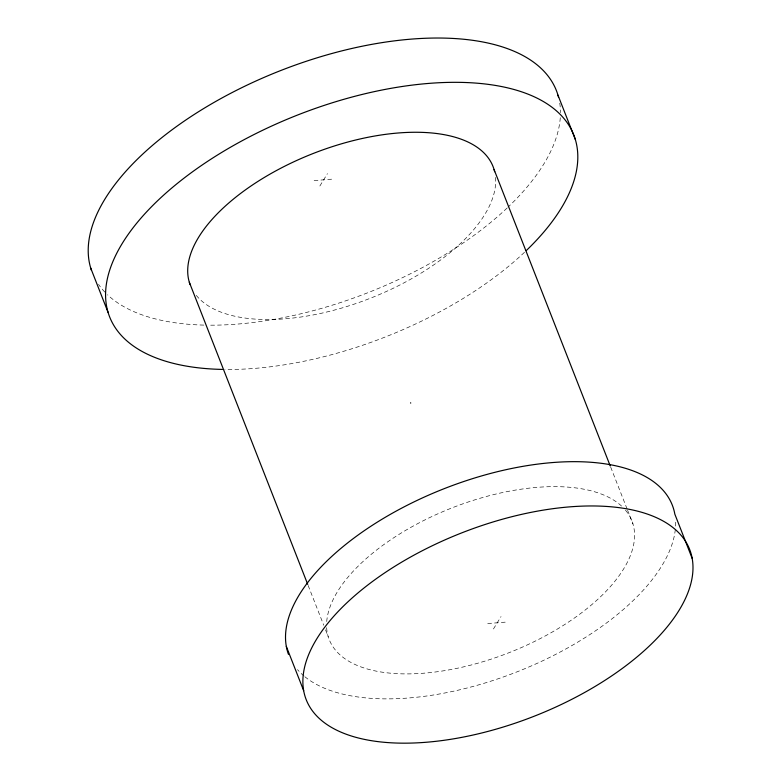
<?xml version="1.0" encoding="UTF-8"?>
<svg xmlns="http://www.w3.org/2000/svg" width="782" height="782" viewBox="0 0 782 782"><rect width="100%" height="100%" fill="white"/><g stroke="black" fill="none" stroke-linecap="round" stroke-linejoin="round"><path stroke-width="0.59" stroke-dasharray="3.91 2.93" d="M319.848 186.028L327.433 173.633M410.579 403.258L410.961 402.642M493.442 628.992L501.027 616.597M314.1 180.593L334.139 178.99M487.694 623.557L507.733 621.954M610.693 467.118L627.154 509.141M627.604 510.275L632.941 523.911M410.599 402.505L410.941 403.395M308.167 585.523L323.748 625.268M325.527 629.813L328.196 636.626M495.544 177.416A162.568 77.819 -21.4 0 1 369.153 298.714A162.568 77.819 -21.4 0 1 195.275 294.071M625.453 510.147A162.568 77.819 -21.4 0 1 509.258 652.608A162.568 77.819 -21.4 0 1 326.641 627.575M326.72 621.553A162.568 77.819 -21.4 0 1 452.768 507.586A162.568 77.819 -21.4 0 1 621.983 506.472M524.507 252.273A249.263 119.323 -21.4 0 1 224.786 369.456M559.756 103.126A249.263 119.323 -21.4 0 1 560.469 112.725M560.283 117.681A249.263 119.323 -21.4 0 1 507.997 207.181M507.147 207.983A249.263 119.323 -21.4 0 1 208.628 325.175M203.838 325.097A249.263 119.323 -21.4 0 1 107.505 294.755M104.798 292.057A249.263 119.323 -21.4 0 1 98.512 284.306M675.619 522.171A205.91 98.571 -21.4 0 1 675.433 528.182M675.316 529.404A205.91 98.571 -21.4 0 1 518.671 671.2A205.91 98.571 -21.4 0 1 304.97 676.821M304.051 676.059A205.91 98.571 -21.4 0 1 297.502 669.617"/><path stroke-width="1.17" d="M557.977 95.189L575.337 139.479M692.187 558.446A205.91 98.571 -21.4 0 0 385.497 572.346A205.91 98.571 -21.4 0 0 416.102 742.9A205.91 98.571 -21.4 0 0 692.187 558.446L674.837 514.155A205.91 98.571 -21.4 0 0 454.85 484.635A205.91 98.571 -21.4 0 0 288.45 654.329M494.068 169.538L610.243 465.984M189.322 282.263L307.727 584.379M286.31 646.382L303.67 690.682M90.692 268.021L108.053 312.321M190.075 284.521A162.568 77.819 -21.4 0 1 319.271 151.17A162.568 77.819 -21.4 0 1 494.654 171.717M222.391 369.417A249.263 119.323 -21.4 0 1 143.898 214.825A249.263 119.323 -21.4 0 1 480.021 83.449A249.263 119.323 -21.4 0 1 526.188 250.67M91.426 270.298A249.263 119.323 -21.4 0 1 290.063 66.978A249.263 119.323 -21.4 0 1 558.592 97.408"/></g></svg>
